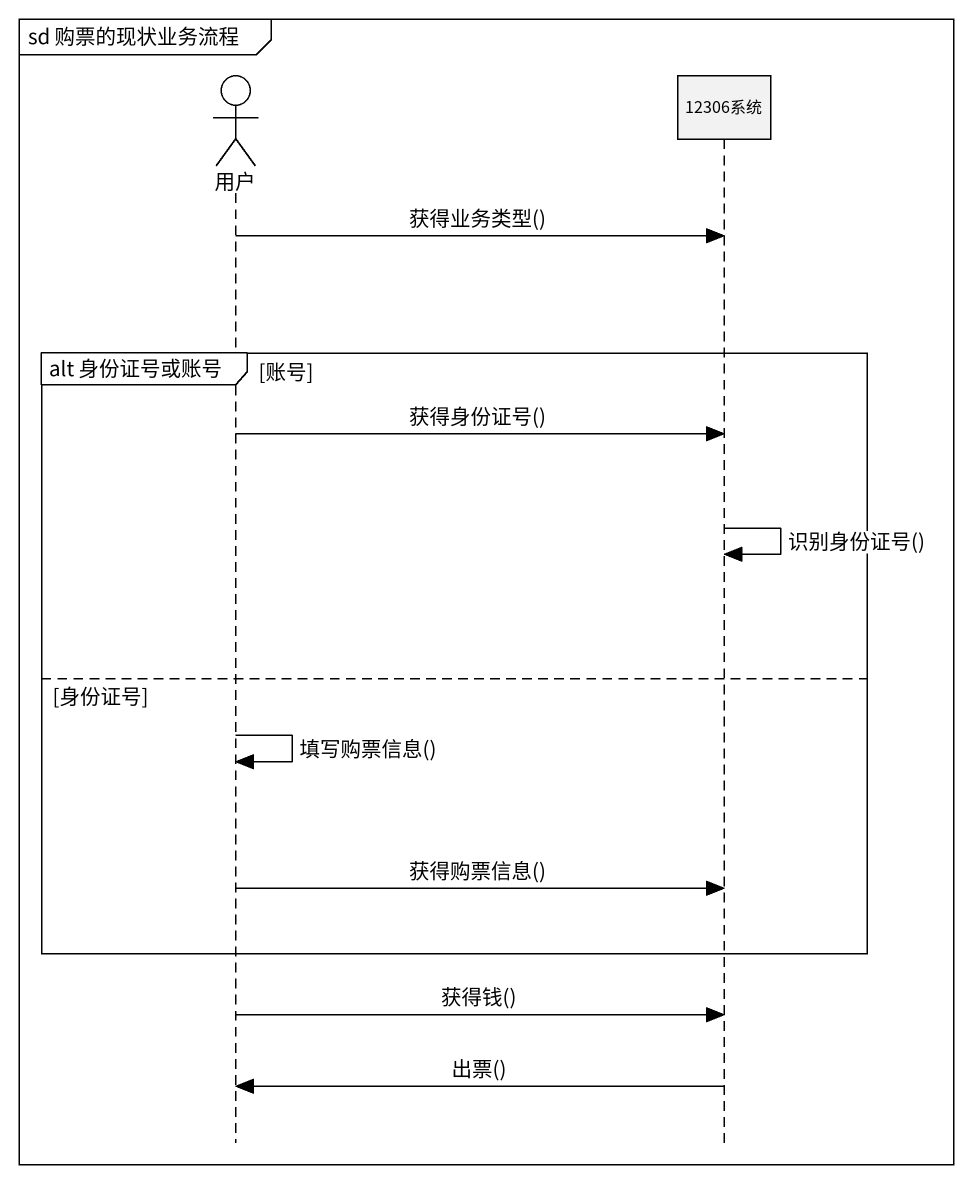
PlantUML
@startuml
mainframe sd 购票的现状业务流程
hide footbox
actor 用户
participant "12306系统" as c12306系统

用户 -> c12306系统 : 获得业务类型()
group alt 身份证号或账号 [账号]
  用户 -> c12306系统 : 获得身份证号()
  c12306系统 -> c12306系统 : 识别身份证号()
else 身份证号
  用户 -> 用户 : 填写购票信息()
  用户 -> c12306系统 : 获得购票信息()
end
用户 -> c12306系统 : 获得钱()
c12306系统 -> 用户 : 出票()
@enduml
